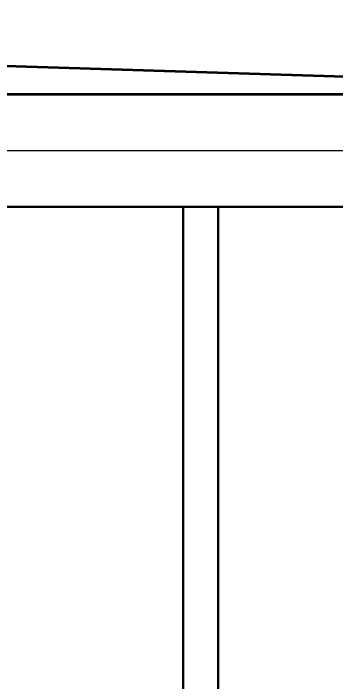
# Model space of a CAD drawing. Header units: metres. Extents: x 29 to 562, y -33 to 369.
# Drawn here: x 478.802 to 481.099, y 117.156 to 121.911 of the extents above; entities that cross this region are included whole.
import ezdxf

# ---------------------------------------------------------------- set-up
doc = ezdxf.new("R2010")
doc.units = ezdxf.units.M
doc.header["$LTSCALE"] = 2
for name, color, linetype, lineweight in [('A-ROOF', 226, 'Continuous', 53), ('S-BEAM', 1, 'Continuous', 50), ('S-COLS', 1, 'Continuous', 50)]:
    doc.layers.add(name, color=color, linetype=linetype, lineweight=lineweight)
doc.layers.add('S-DECK', color=7, linetype='Continuous')

msp = doc.modelspace()

# ---------------------------------------------------------------- linework, layer by layer
at = {"layer": 'A-ROOF'}
for p in [(467.0254, 121.911), (448.9254, 121.3381)]:
    msp.add_line(p, (485.1254, 121.336), dxfattribs=at)
at = {"layer": 'S-BEAM'}
msp.add_line((448.6754, 120.536), (485.3754, 120.536), dxfattribs=at)
at = {"layer": 'S-COLS'}
for p, q in [((480.0084, 109.336), (480.0084, 120.536)), ((480.2584, 120.536), (480.2584, 109.336))]:
    msp.add_line(p, q, dxfattribs=at)
at = {"layer": 'S-DECK'}
msp.add_line((448.5254, 120.936), (485.5254, 120.936), dxfattribs=at)

doc.saveas('drawing.dxf')
